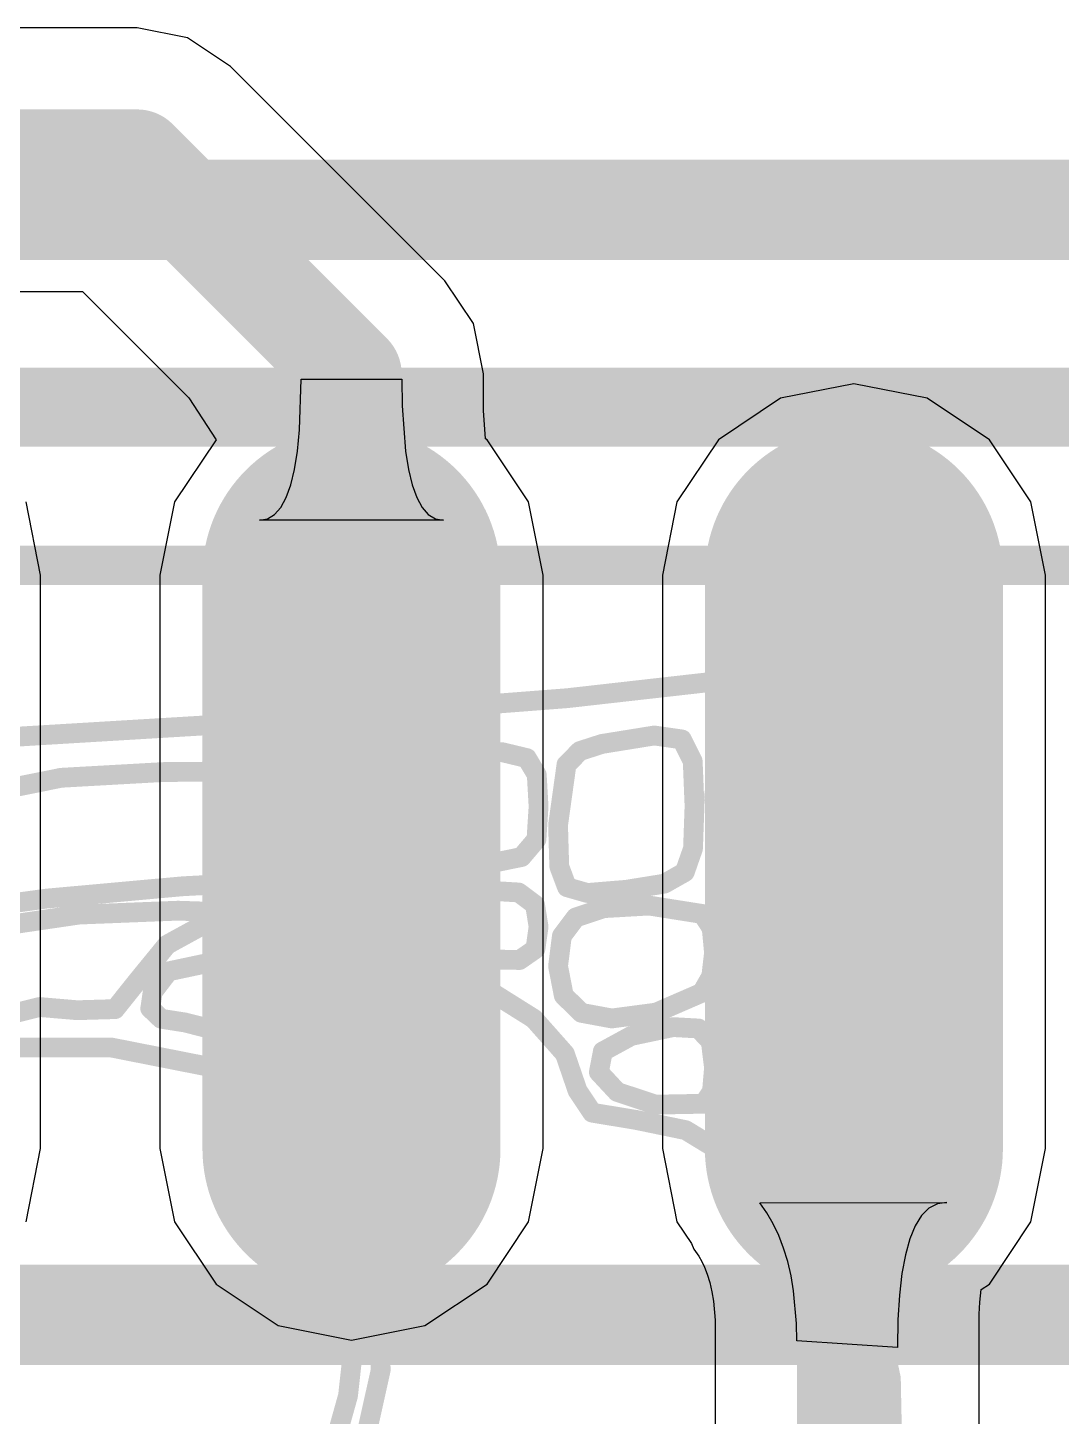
# Model space of a CAD drawing. Header units: inches. Extents: x 1.37 to 4.6, y 1.74 to 5.29.
# Drawn here: x 3.6368 to 3.7397, y 2.7701 to 2.9084 of the extents above; entities that cross this region are included whole.
import ezdxf

# ---------------------------------------------------------------- set-up
doc = ezdxf.new("R2010")
doc.units = ezdxf.units.IN
doc.header["$MEASUREMENT"] = 0
for name, color, linetype in [('BottomLayer', 5, 'Continuous'), ('BottomOverlay', 54, 'Continuous'), ('Mechanical13', 56, 'Continuous'), ('Mechanical15', 56, 'Continuous'), ('TopLayer', 1, 'Continuous'), ('TopOverlay', 2, 'Continuous'), ('TopPaste', 8, 'Continuous'), ('TopSolder', 216, 'Continuous')]:
    doc.layers.add(name, color=color, linetype=linetype)

# ---------------------------------------------------------------- blocks, each defined once
blk = doc.blocks.new('SOP_16_22')
at = {"layer": 'TopLayer'}
h = blk.add_hatch(color=1, dxfattribs=at)
edge = h.paths.add_edge_path()
edge.add_arc((0.13484, -0.075), 0.01083, 270, 450)
edge.add_line((0.13484, -0.06417), (0.07776, -0.06417))
edge.add_arc((0.07776, -0.075), 0.01083, 90, 270)
edge.add_line((0.07776, -0.08583), (0.13484, -0.08583))
h = blk.add_hatch(color=1, dxfattribs=at)
edge = h.paths.add_edge_path()
edge.add_arc((0.13484, -0.125), 0.01083, 270, 450)
edge.add_line((0.13484, -0.11417), (0.07776, -0.11417))
edge.add_arc((0.07776, -0.125), 0.01083, 90, 270)
edge.add_line((0.07776, -0.13583), (0.13484, -0.13583))
at = {"layer": 'TopPaste'}
h = blk.add_hatch(color=8, dxfattribs=at)
edge = h.paths.add_edge_path()
edge.add_arc((0.13484, -0.075), 0.01083, 270, 450)
edge.add_line((0.13484, -0.06417), (0.07776, -0.06417))
edge.add_arc((0.07776, -0.075), 0.01083, 90, 270)
edge.add_line((0.07776, -0.08583), (0.13484, -0.08583))
h = blk.add_hatch(color=8, dxfattribs=at)
edge = h.paths.add_edge_path()
edge.add_arc((0.13484, -0.125), 0.01083, 270, 450)
edge.add_line((0.13484, -0.11417), (0.07776, -0.11417))
edge.add_arc((0.07776, -0.125), 0.01083, 90, 270)
edge.add_line((0.07776, -0.13583), (0.13484, -0.13583))
at = {"layer": 'TopSolder'}
h = blk.add_hatch(color=216, dxfattribs=at)
edge = h.paths.add_edge_path()
edge.add_arc((0.13484, -0.075), 0.01483, 270, 450)
edge.add_line((0.13484, -0.06017), (0.07776, -0.06017))
edge.add_arc((0.07776, -0.075), 0.01483, 90, 270)
edge.add_line((0.07776, -0.08983), (0.13484, -0.08983))
h = blk.add_hatch(color=216, dxfattribs=at)
edge = h.paths.add_edge_path()
edge.add_arc((0.13484, -0.125), 0.01483, 270, 450)
edge.add_line((0.13484, -0.11017), (0.07776, -0.11017))
edge.add_arc((0.07776, -0.125), 0.01483, 90, 270)
edge.add_line((0.07776, -0.13983), (0.13484, -0.13983))
at = {"layer": 'Mechanical13', "const_width": 0.00394}
blk.add_lwpolyline([(0.07677, -0.19488), (0.07677, 0.19488)], dxfattribs=at)
at = {"layer": 'Mechanical15', "const_width": 0.00197}
blk.add_lwpolyline([(0.15, -0.20472), (0.15, 0.20472)], dxfattribs=at)
at = {"layer": 'TopOverlay', "const_width": 0.00787}
blk.add_lwpolyline([(0.06102, -0.19488), (0.06102, 0.19488)], dxfattribs=at)

msp = doc.modelspace()

# ---------------------------------------------------------------- linework, layer by layer
at = {"layer": 'BottomLayer', "const_width": 0.01}
for points in [[(3.25977, 2.89023), (3.86772, 2.89023)], [(3.46772, 2.78023), (4.04272, 2.78023)]]:
    msp.add_lwpolyline(points, dxfattribs=at)
at = {"layer": 'BottomOverlay', "const_width": 0.00197}
for points in [[(3.7129, 2.85319), (3.7129, 2.86171)], [(3.7129, 2.86171), (3.72163, 2.86171)], [(3.72163, 2.86171), (3.73036, 2.86171)], [(3.73003, 2.82727), (3.73036, 2.86171)], [(3.71756, 2.85657), (3.71933, 2.85766)], [(3.71933, 2.85766), (3.72271, 2.85783)], [(3.72271, 2.85783), (3.72606, 2.85767)], [(3.72606, 2.85767), (3.72776, 2.85673)], [(3.71689, 2.85373), (3.71756, 2.85657)], [(3.72776, 2.85673), (3.72827, 2.85431)], [(3.71678, 2.8483), (3.71689, 2.85373)], [(3.72804, 2.84972), (3.72827, 2.85431)], [(3.7121, 2.84603), (3.7129, 2.85319)], [(3.72755, 2.84545), (3.72804, 2.84972)], [(3.71678, 2.8483), (3.71687, 2.84285)], [(3.71078, 2.84449), (3.7121, 2.84603)], [(3.72661, 2.84278), (3.72755, 2.84545)], [(3.70853, 2.84365), (3.71078, 2.84449)], [(3.69049, 2.84161), (3.70853, 2.84365)], [(3.71687, 2.84285), (3.71746, 2.84017)], [(3.72491, 2.8412), (3.72661, 2.84278)], [(3.65887, 2.83917), (3.69049, 2.84161)], [(3.72211, 2.84018), (3.72491, 2.8412)], [(3.71746, 2.84017), (3.71905, 2.83953)], [(3.71905, 2.83953), (3.72211, 2.84018)], [(3.62825, 2.83733), (3.65887, 2.83917)], [(3.72022, 2.83759), (3.7226, 2.83844)], [(3.7226, 2.83844), (3.72524, 2.83888)], [(3.72524, 2.83888), (3.7267, 2.83834)], [(3.7267, 2.83834), (3.72745, 2.8327)], [(3.69178, 2.83635), (3.69398, 2.83706)], [(3.69398, 2.83706), (3.69918, 2.8379)], [(3.69918, 2.8379), (3.70193, 2.83751)], [(3.70193, 2.83751), (3.70301, 2.83534)], [(3.70513, 2.83178), (3.70581, 2.8372)], [(3.70581, 2.8372), (3.70685, 2.83809)], [(3.70685, 2.83809), (3.70853, 2.83807)], [(3.70853, 2.83807), (3.71011, 2.83735)], [(3.71011, 2.83735), (3.71127, 2.83581)], [(3.71863, 2.83622), (3.72022, 2.83759)], [(3.66375, 2.83454), (3.66948, 2.83564)], [(3.66948, 2.83564), (3.67943, 2.8362)], [(3.67943, 2.8362), (3.68404, 2.83624)], [(3.68404, 2.83624), (3.6865, 2.83565)], [(3.6865, 2.83565), (3.68749, 2.83399)], [(3.69045, 2.835), (3.69178, 2.83635)], [(3.71127, 2.83581), (3.71254, 2.82991)], [(3.71713, 2.83094), (3.71863, 2.83622)], [(3.64016, 2.83369), (3.65032, 2.83426)], [(3.65032, 2.83426), (3.65496, 2.8343)], [(3.65496, 2.8343), (3.65742, 2.8337)], [(3.66113, 2.8325), (3.66375, 2.83454)], [(3.68961, 2.82898), (3.69045, 2.835)], [(3.70301, 2.83534), (3.70319, 2.83088)], [(3.63446, 2.83254), (3.64016, 2.83369)], [(3.65742, 2.8337), (3.65839, 2.832)], [(3.68749, 2.83399), (3.68767, 2.83083)], [(3.72728, 2.82903), (3.72745, 2.8327)], [(3.65839, 2.832), (3.65857, 2.82873)], [(3.6605, 2.82909), (3.66113, 2.8325)], [(3.70513, 2.83178), (3.70595, 2.82485)], [(3.68746, 2.82755), (3.68767, 2.83083)], [(3.70304, 2.82665), (3.70319, 2.83088)], [(3.71692, 2.82744), (3.71713, 2.83094)], [(3.65838, 2.8256), (3.65857, 2.82873)], [(3.6605, 2.82388), (3.6605, 2.82909)], [(3.68961, 2.82898), (3.68973, 2.82486)], [(3.71246, 2.82401), (3.71254, 2.82991)], [(3.72653, 2.82687), (3.72728, 2.82903)], [(3.68597, 2.8258), (3.68746, 2.82755)], [(3.71692, 2.82744), (3.71742, 2.82561)], [(3.72957, 2.80513), (3.73003, 2.82727)], [(3.68193, 2.82498), (3.68597, 2.8258)], [(3.70222, 2.8243), (3.70304, 2.82665)], [(3.72488, 2.82574), (3.72653, 2.82687)], [(3.65756, 2.82384), (3.65838, 2.8256)], [(3.6605, 2.82388), (3.67409, 2.82452)], [(3.67409, 2.82452), (3.68193, 2.82498)], [(3.68973, 2.82486), (3.6905, 2.8228)], [(3.70595, 2.82485), (3.70996, 2.82362)], [(3.71742, 2.82561), (3.71898, 2.825)], [(3.71898, 2.825), (3.72198, 2.82519)], [(3.72198, 2.82519), (3.72488, 2.82574)], [(3.65226, 2.82289), (3.65566, 2.82307)], [(3.65566, 2.82307), (3.65756, 2.82384)], [(3.6964, 2.82254), (3.70019, 2.82315)], [(3.70019, 2.82315), (3.70222, 2.8243)], [(3.70996, 2.82362), (3.71157, 2.82328)], [(3.71157, 2.82328), (3.71246, 2.82401)], [(3.71925, 2.82271), (3.72211, 2.82327)], [(3.72211, 2.82327), (3.72499, 2.8234)], [(3.72499, 2.8234), (3.72668, 2.82271)], [(3.63455, 2.8211), (3.63868, 2.82166)], [(3.63868, 2.82166), (3.65226, 2.82289)], [(3.66288, 2.82144), (3.66788, 2.82252)], [(3.66788, 2.82252), (3.67517, 2.82291)], [(3.67517, 2.82291), (3.68569, 2.82227)], [(3.68569, 2.82227), (3.68732, 2.82105)], [(3.6905, 2.8228), (3.69252, 2.82222)], [(3.69252, 2.82222), (3.6964, 2.82254)], [(3.71764, 2.82152), (3.71925, 2.82271)], [(3.72668, 2.82271), (3.72758, 2.8208)], [(3.64193, 2.82007), (3.65178, 2.82046)], [(3.65178, 2.82046), (3.65694, 2.82029)], [(3.65469, 2.81926), (3.65694, 2.82029)], [(3.66052, 2.8198), (3.66288, 2.82144)], [(3.68732, 2.82105), (3.68767, 2.81886)], [(3.69138, 2.81979), (3.69415, 2.82071)], [(3.69415, 2.82071), (3.69867, 2.82097)], [(3.69867, 2.82097), (3.70398, 2.82013)], [(3.70785, 2.81968), (3.70999, 2.82097)], [(3.70999, 2.82097), (3.71204, 2.81989)], [(3.71693, 2.81913), (3.71764, 2.82152)], [(3.72758, 2.8208), (3.72807, 2.81729)], [(3.63567, 2.81915), (3.64193, 2.82007)], [(3.65071, 2.81708), (3.65469, 2.81926)], [(3.66052, 2.8198), (3.66116, 2.81773)], [(3.68999, 2.81794), (3.69138, 2.81979)], [(3.70398, 2.82013), (3.7049, 2.81871)], [(3.70707, 2.81618), (3.70785, 2.81968)], [(3.71204, 2.81989), (3.7129, 2.8173)], [(3.71678, 2.81502), (3.71693, 2.81913)], [(3.66116, 2.81773), (3.67494, 2.81575)], [(3.68736, 2.81665), (3.68767, 2.81886)], [(3.68961, 2.81494), (3.68999, 2.81794)], [(3.7049, 2.81871), (3.70513, 2.81627)], [(3.64795, 2.8137), (3.65071, 2.81708)], [(3.68578, 2.81555), (3.68736, 2.81665)], [(3.70486, 2.81394), (3.70513, 2.81627)], [(3.70707, 2.81618), (3.70774, 2.81274)], [(3.71204, 2.81437), (3.7129, 2.8173)], [(3.72781, 2.81206), (3.72807, 2.81729)], [(3.65085, 2.81442), (3.65519, 2.81534)], [(3.65519, 2.81534), (3.66444, 2.81402)], [(3.67494, 2.81575), (3.68578, 2.81555)], [(3.68961, 2.81494), (3.69018, 2.81201)], [(3.71678, 2.81502), (3.71737, 2.81022)], [(3.64552, 2.81066), (3.64795, 2.8137)], [(3.64926, 2.81234), (3.65085, 2.81442)], [(3.66444, 2.81402), (3.67371, 2.81262)], [(3.70392, 2.81229), (3.70486, 2.81394)], [(3.70999, 2.8125), (3.71204, 2.81437)], [(3.64903, 2.81073), (3.64926, 2.81234)], [(3.67371, 2.81262), (3.67973, 2.8126)], [(3.67973, 2.8126), (3.68333, 2.81213)], [(3.68333, 2.81213), (3.6872, 2.8097)], [(3.69018, 2.81201), (3.69193, 2.81029)], [(3.69936, 2.81031), (3.70392, 2.81229)], [(3.70774, 2.81274), (3.70999, 2.8125)], [(3.72613, 2.80907), (3.72781, 2.81206)], [(3.635, 2.81012), (3.63799, 2.81087)], [(3.63799, 2.81087), (3.64176, 2.81055)], [(3.64176, 2.81055), (3.64552, 2.81066)], [(3.64903, 2.81073), (3.65011, 2.8097)], [(3.65011, 2.8097), (3.65248, 2.80933)], [(3.65248, 2.80933), (3.65755, 2.80805)], [(3.6872, 2.8097), (3.69029, 2.80621)], [(3.69193, 2.81029), (3.69496, 2.80973)], [(3.69496, 2.80973), (3.69936, 2.81031)], [(3.71737, 2.81022), (3.71913, 2.80763)], [(3.65755, 2.80805), (3.66199, 2.80468)], [(3.69407, 2.80645), (3.69689, 2.80799)], [(3.69689, 2.80799), (3.70106, 2.80887)], [(3.70106, 2.80887), (3.70358, 2.80873)], [(3.70358, 2.80873), (3.70481, 2.80743)], [(3.72206, 2.80724), (3.72613, 2.80907)], [(3.63537, 2.80683), (3.64514, 2.80684)], [(3.64514, 2.80684), (3.65583, 2.80473)], [(3.69367, 2.80438), (3.69407, 2.80645)], [(3.70481, 2.80743), (3.70513, 2.80481)], [(3.71913, 2.80763), (3.72206, 2.80724)], [(3.71953, 2.80545), (3.72522, 2.80658)], [(3.72522, 2.80658), (3.72667, 2.80675)], [(3.72667, 2.80675), (3.7277, 2.80587)], [(3.69029, 2.80621), (3.69155, 2.80254)], [(3.7183, 2.80474), (3.71953, 2.80545)], [(3.7277, 2.80587), (3.72894, 2.80027)], [(3.72926, 2.8001), (3.72957, 2.80513)], [(3.65583, 2.80473), (3.65965, 2.80278)], [(3.66199, 2.80468), (3.66513, 2.79992)], [(3.69367, 2.80438), (3.6955, 2.80241)], [(3.70493, 2.80249), (3.70513, 2.80481)], [(3.71742, 2.80283), (3.7183, 2.80474)], [(3.65965, 2.80278), (3.66241, 2.8003)], [(3.69155, 2.80254), (3.69301, 2.80035)], [(3.6955, 2.80241), (3.69931, 2.80115)], [(3.70412, 2.80124), (3.70493, 2.80249)], [(3.70707, 2.8018), (3.70793, 2.80301)], [(3.70793, 2.80301), (3.70999, 2.80351)], [(3.70999, 2.80351), (3.71207, 2.80233)], [(3.71207, 2.80233), (3.7129, 2.79939)], [(3.71674, 2.79664), (3.71742, 2.80283)], [(3.69931, 2.80115), (3.70412, 2.80124)], [(3.70707, 2.8018), (3.70999, 2.79768)], [(3.66241, 2.8003), (3.66409, 2.79731)], [(3.66513, 2.79992), (3.66633, 2.7945)], [(3.69301, 2.80035), (3.69737, 2.79963)], [(3.69737, 2.79963), (3.70231, 2.79861)], [(3.72894, 2.80027), (3.7291, 2.79948)], [(3.7291, 2.79948), (3.72926, 2.8001)], [(3.70231, 2.79861), (3.70667, 2.79595)], [(3.71235, 2.79649), (3.7129, 2.79939)], [(3.66409, 2.79731), (3.66465, 2.79386)], [(3.70999, 2.79768), (3.71235, 2.79649)], [(3.70667, 2.79595), (3.70977, 2.79222)], [(3.71674, 2.79664), (3.71748, 2.78937)], [(3.66633, 2.7945), (3.66718, 2.78885)], [(3.66405, 2.78999), (3.66465, 2.79386)], [(3.70977, 2.79222), (3.71096, 2.78798)], [(3.66228, 2.78573), (3.66405, 2.78999)], [(3.66718, 2.78885), (3.66924, 2.7848)], [(3.71748, 2.78937), (3.71962, 2.7835)], [(3.71096, 2.78798), (3.71179, 2.78524)], [(3.66121, 2.78268), (3.66228, 2.78573)], [(3.66924, 2.7848), (3.67156, 2.78051)], [(3.71179, 2.78524), (3.7138, 2.7841)], [(3.66121, 2.78268), (3.66416, 2.78306)], [(3.66416, 2.78306), (3.66707, 2.78294)], [(3.66707, 2.78294), (3.66872, 2.78071)], [(3.7138, 2.7841), (3.71667, 2.78289)], [(3.71962, 2.7835), (3.72163, 2.77913)], [(3.71667, 2.78289), (3.71886, 2.77963)], [(3.66872, 2.78071), (3.66923, 2.77693)], [(3.67156, 2.78051), (3.67197, 2.77477)], [(3.71886, 2.77963), (3.72015, 2.77484)], [(3.72163, 2.77913), (3.72273, 2.7739)], [(3.66871, 2.77218), (3.66923, 2.77693)], [(3.67054, 2.76834), (3.67197, 2.77477)], [(3.72015, 2.77484), (3.72028, 2.76906)], [(3.72273, 2.7739), (3.72284, 2.76846)], [(3.66727, 2.76704), (3.66871, 2.77218)]]:
    msp.add_lwpolyline(points, dxfattribs=at)
at = {"layer": 'BottomOverlay', "const_width": 0.000984}
for points in [[(3.7124, 2.86171, 1), (3.71339, 2.86171, 1)], [(3.7124, 2.86171, 1), (3.71339, 2.86171, 1)], [(3.72113, 2.86171, 1), (3.72212, 2.86171, 1)], [(3.72113, 2.86171, 1), (3.72212, 2.86171, 1)], [(3.72987, 2.86171, 1), (3.73085, 2.86171, 1)], [(3.72987, 2.86171, 1), (3.73085, 2.86171, 1)], [(3.71884, 2.85766, 1), (3.71982, 2.85766, 1)], [(3.71884, 2.85766, 1), (3.71982, 2.85766, 1)], [(3.72222, 2.85783, 1), (3.7232, 2.85783, 1)], [(3.72222, 2.85783, 1), (3.7232, 2.85783, 1)], [(3.72556, 2.85767, 1), (3.72655, 2.85767, 1)], [(3.72556, 2.85767, 1), (3.72655, 2.85767, 1)], [(3.71707, 2.85657, 1), (3.71805, 2.85657, 1)], [(3.71707, 2.85657, 1), (3.71805, 2.85657, 1)], [(3.72726, 2.85673, 1), (3.72825, 2.85673, 1)], [(3.72726, 2.85673, 1), (3.72825, 2.85673, 1)], [(3.71639, 2.85373, 1), (3.71738, 2.85373, 1)], [(3.71639, 2.85373, 1), (3.71738, 2.85373, 1)], [(3.72777, 2.85431, 1), (3.72876, 2.85431, 1)], [(3.72777, 2.85431, 1), (3.72876, 2.85431, 1)], [(3.7124, 2.85319, 1), (3.71339, 2.85319, 1)], [(3.7124, 2.85319, 1), (3.71339, 2.85319, 1)], [(3.72755, 2.84972, 1), (3.72854, 2.84972, 1)], [(3.72755, 2.84972, 1), (3.72854, 2.84972, 1)], [(3.71628, 2.8483, 1), (3.71727, 2.8483, 1)], [(3.71628, 2.8483, 1), (3.71727, 2.8483, 1)], [(3.71161, 2.84603, 1), (3.7126, 2.84603, 1)], [(3.71161, 2.84603, 1), (3.7126, 2.84603, 1)], [(3.72705, 2.84545, 1), (3.72804, 2.84545, 1)], [(3.72705, 2.84545, 1), (3.72804, 2.84545, 1)], [(3.71028, 2.84449, 1), (3.71127, 2.84449, 1)], [(3.71028, 2.84449, 1), (3.71127, 2.84449, 1)], [(3.70804, 2.84365, 1), (3.70902, 2.84365, 1)], [(3.70804, 2.84365, 1), (3.70902, 2.84365, 1)], [(3.71637, 2.84285, 1), (3.71736, 2.84285, 1)], [(3.71637, 2.84285, 1), (3.71736, 2.84285, 1)], [(3.72612, 2.84278, 1), (3.7271, 2.84278, 1)], [(3.72612, 2.84278, 1), (3.7271, 2.84278, 1)], [(3.69, 2.84161, 1), (3.69098, 2.84161, 1)], [(3.69, 2.84161, 1), (3.69098, 2.84161, 1)], [(3.72441, 2.8412, 1), (3.7254, 2.8412, 1)], [(3.72441, 2.8412, 1), (3.7254, 2.8412, 1)], [(3.71697, 2.84017, 1), (3.71795, 2.84017, 1)], [(3.71697, 2.84017, 1), (3.71795, 2.84017, 1)], [(3.72162, 2.84018, 1), (3.7226, 2.84018, 1)], [(3.72162, 2.84018, 1), (3.7226, 2.84018, 1)], [(3.65837, 2.83917, 1), (3.65936, 2.83917, 1)], [(3.65837, 2.83917, 1), (3.65936, 2.83917, 1)], [(3.71855, 2.83953, 1), (3.71954, 2.83953, 1)], [(3.71855, 2.83953, 1), (3.71954, 2.83953, 1)], [(3.7221, 2.83844, 1), (3.72309, 2.83844, 1)], [(3.7221, 2.83844, 1), (3.72309, 2.83844, 1)], [(3.72475, 2.83888, 1), (3.72573, 2.83888, 1)], [(3.72475, 2.83888, 1), (3.72573, 2.83888, 1)], [(3.72621, 2.83834, 1), (3.72719, 2.83834, 1)], [(3.72621, 2.83834, 1), (3.72719, 2.83834, 1)], [(3.69349, 2.83706, 1), (3.69447, 2.83706, 1)], [(3.69349, 2.83706, 1), (3.69447, 2.83706, 1)], [(3.69869, 2.8379, 1), (3.69968, 2.8379, 1)], [(3.69869, 2.8379, 1), (3.69968, 2.8379, 1)], [(3.70144, 2.83751, 1), (3.70242, 2.83751, 1)], [(3.70144, 2.83751, 1), (3.70242, 2.83751, 1)], [(3.70532, 2.8372, 1), (3.7063, 2.8372, 1)], [(3.70532, 2.8372, 1), (3.7063, 2.8372, 1)], [(3.70636, 2.83809, 1), (3.70734, 2.83809, 1)], [(3.70636, 2.83809, 1), (3.70734, 2.83809, 1)], [(3.70804, 2.83807, 1), (3.70902, 2.83807, 1)], [(3.70804, 2.83807, 1), (3.70902, 2.83807, 1)], [(3.70962, 2.83735, 1), (3.7106, 2.83735, 1)], [(3.70962, 2.83735, 1), (3.7106, 2.83735, 1)], [(3.71973, 2.83759, 1), (3.72071, 2.83759, 1)], [(3.71973, 2.83759, 1), (3.72071, 2.83759, 1)], [(3.66898, 2.83564, 1), (3.66997, 2.83564, 1)], [(3.66898, 2.83564, 1), (3.66997, 2.83564, 1)], [(3.67893, 2.8362, 1), (3.67992, 2.8362, 1)], [(3.67893, 2.8362, 1), (3.67992, 2.8362, 1)], [(3.68355, 2.83624, 1), (3.68453, 2.83624, 1)], [(3.68355, 2.83624, 1), (3.68453, 2.83624, 1)], [(3.68601, 2.83565, 1), (3.687, 2.83565, 1)], [(3.68601, 2.83565, 1), (3.687, 2.83565, 1)], [(3.69129, 2.83635, 1), (3.69227, 2.83635, 1)], [(3.69129, 2.83635, 1), (3.69227, 2.83635, 1)], [(3.71078, 2.83581, 1), (3.71176, 2.83581, 1)], [(3.71078, 2.83581, 1), (3.71176, 2.83581, 1)], [(3.71814, 2.83622, 1), (3.71912, 2.83622, 1)], [(3.71814, 2.83622, 1), (3.71912, 2.83622, 1)], [(3.64983, 2.83426, 1), (3.65081, 2.83426, 1)], [(3.64983, 2.83426, 1), (3.65081, 2.83426, 1)], [(3.65446, 2.8343, 1), (3.65545, 2.8343, 1)], [(3.65446, 2.8343, 1), (3.65545, 2.8343, 1)], [(3.66326, 2.83454, 1), (3.66424, 2.83454, 1)], [(3.66326, 2.83454, 1), (3.66424, 2.83454, 1)], [(3.68995, 2.835, 1), (3.69094, 2.835, 1)], [(3.68995, 2.835, 1), (3.69094, 2.835, 1)], [(3.70252, 2.83534, 1), (3.7035, 2.83534, 1)], [(3.70252, 2.83534, 1), (3.7035, 2.83534, 1)], [(3.63967, 2.83369, 1), (3.64065, 2.83369, 1)], [(3.63967, 2.83369, 1), (3.64065, 2.83369, 1)], [(3.65693, 2.8337, 1), (3.65791, 2.8337, 1)], [(3.65693, 2.8337, 1), (3.65791, 2.8337, 1)], [(3.687, 2.83399, 1), (3.68798, 2.83399, 1)], [(3.687, 2.83399, 1), (3.68798, 2.83399, 1)], [(3.72696, 2.8327, 1), (3.72794, 2.8327, 1)], [(3.72696, 2.8327, 1), (3.72794, 2.8327, 1)], [(3.6579, 2.832, 1), (3.65889, 2.832, 1)], [(3.6579, 2.832, 1), (3.65889, 2.832, 1)], [(3.66064, 2.8325, 1), (3.66162, 2.8325, 1)], [(3.66064, 2.8325, 1), (3.66162, 2.8325, 1)], [(3.70464, 2.83178, 1), (3.70563, 2.83178, 1)], [(3.70464, 2.83178, 1), (3.70563, 2.83178, 1)], [(3.68718, 2.83083, 1), (3.68816, 2.83083, 1)], [(3.68718, 2.83083, 1), (3.68816, 2.83083, 1)], [(3.7027, 2.83088, 1), (3.70369, 2.83088, 1)], [(3.7027, 2.83088, 1), (3.70369, 2.83088, 1)], [(3.71664, 2.83094, 1), (3.71762, 2.83094, 1)], [(3.71664, 2.83094, 1), (3.71762, 2.83094, 1)], [(3.65808, 2.82873, 1), (3.65906, 2.82873, 1)], [(3.65808, 2.82873, 1), (3.65906, 2.82873, 1)], [(3.66001, 2.82909, 1), (3.661, 2.82909, 1)], [(3.66001, 2.82909, 1), (3.661, 2.82909, 1)], [(3.68912, 2.82898, 1), (3.6901, 2.82898, 1)], [(3.68912, 2.82898, 1), (3.6901, 2.82898, 1)], [(3.71205, 2.82991, 1), (3.71303, 2.82991, 1)], [(3.71205, 2.82991, 1), (3.71303, 2.82991, 1)], [(3.72678, 2.82903, 1), (3.72777, 2.82903, 1)], [(3.72678, 2.82903, 1), (3.72777, 2.82903, 1)], [(3.68697, 2.82755, 1), (3.68795, 2.82755, 1)], [(3.68697, 2.82755, 1), (3.68795, 2.82755, 1)], [(3.71643, 2.82744, 1), (3.71741, 2.82744, 1)], [(3.71643, 2.82744, 1), (3.71741, 2.82744, 1)], [(3.72954, 2.82727, 1), (3.73052, 2.82727, 1)], [(3.72954, 2.82727, 1), (3.73052, 2.82727, 1)], [(3.68548, 2.8258, 1), (3.68646, 2.8258, 1)], [(3.68548, 2.8258, 1), (3.68646, 2.8258, 1)], [(3.70255, 2.82665, 1), (3.70353, 2.82665, 1)], [(3.70255, 2.82665, 1), (3.70353, 2.82665, 1)], [(3.72604, 2.82687, 1), (3.72702, 2.82687, 1)], [(3.72604, 2.82687, 1), (3.72702, 2.82687, 1)], [(3.65789, 2.8256, 1), (3.65888, 2.8256, 1)], [(3.65789, 2.8256, 1), (3.65888, 2.8256, 1)], [(3.67359, 2.82452, 1), (3.67458, 2.82452, 1)], [(3.67359, 2.82452, 1), (3.67458, 2.82452, 1)], [(3.68144, 2.82498, 1), (3.68243, 2.82498, 1)], [(3.68144, 2.82498, 1), (3.68243, 2.82498, 1)], [(3.68924, 2.82486, 1), (3.69022, 2.82486, 1)], [(3.68924, 2.82486, 1), (3.69022, 2.82486, 1)], [(3.70545, 2.82485, 1), (3.70644, 2.82485, 1)], [(3.70545, 2.82485, 1), (3.70644, 2.82485, 1)], [(3.71692, 2.82561, 1), (3.71791, 2.82561, 1)], [(3.71692, 2.82561, 1), (3.71791, 2.82561, 1)], [(3.71849, 2.825, 1), (3.71947, 2.825, 1)], [(3.71849, 2.825, 1), (3.71947, 2.825, 1)], [(3.72149, 2.82519, 1), (3.72247, 2.82519, 1)], [(3.72149, 2.82519, 1), (3.72247, 2.82519, 1)], [(3.72439, 2.82574, 1), (3.72537, 2.82574, 1)], [(3.72439, 2.82574, 1), (3.72537, 2.82574, 1)], [(3.65516, 2.82307, 1), (3.65615, 2.82307, 1)], [(3.65516, 2.82307, 1), (3.65615, 2.82307, 1)], [(3.65706, 2.82384, 1), (3.65805, 2.82384, 1)], [(3.65706, 2.82384, 1), (3.65805, 2.82384, 1)], [(3.66001, 2.82388, 1), (3.66099, 2.82388, 1)], [(3.66001, 2.82388, 1), (3.66099, 2.82388, 1)], [(3.6997, 2.82315, 1), (3.70068, 2.82315, 1)], [(3.6997, 2.82315, 1), (3.70068, 2.82315, 1)], [(3.70173, 2.8243, 1), (3.70271, 2.8243, 1)], [(3.70173, 2.8243, 1), (3.70271, 2.8243, 1)], [(3.70947, 2.82362, 1), (3.71045, 2.82362, 1)], [(3.70947, 2.82362, 1), (3.71045, 2.82362, 1)], [(3.71108, 2.82328, 1), (3.71206, 2.82328, 1)], [(3.71108, 2.82328, 1), (3.71206, 2.82328, 1)], [(3.71196, 2.82401, 1), (3.71295, 2.82401, 1)], [(3.71196, 2.82401, 1), (3.71295, 2.82401, 1)], [(3.72162, 2.82327, 1), (3.7226, 2.82327, 1)], [(3.72162, 2.82327, 1), (3.7226, 2.82327, 1)], [(3.7245, 2.8234, 1), (3.72548, 2.8234, 1)], [(3.7245, 2.8234, 1), (3.72548, 2.8234, 1)], [(3.63819, 2.82166, 1), (3.63917, 2.82166, 1)], [(3.63819, 2.82166, 1), (3.63917, 2.82166, 1)], [(3.65177, 2.82289, 1), (3.65275, 2.82289, 1)], [(3.65177, 2.82289, 1), (3.65275, 2.82289, 1)], [(3.66738, 2.82252, 1), (3.66837, 2.82252, 1)], [(3.66738, 2.82252, 1), (3.66837, 2.82252, 1)], [(3.67468, 2.82291, 1), (3.67567, 2.82291, 1)], [(3.67468, 2.82291, 1), (3.67567, 2.82291, 1)], [(3.6852, 2.82227, 1), (3.68618, 2.82227, 1)], [(3.6852, 2.82227, 1), (3.68618, 2.82227, 1)], [(3.69001, 2.8228, 1), (3.69099, 2.8228, 1)], [(3.69001, 2.8228, 1), (3.69099, 2.8228, 1)], [(3.69203, 2.82222, 1), (3.69301, 2.82222, 1)], [(3.69203, 2.82222, 1), (3.69301, 2.82222, 1)], [(3.69591, 2.82254, 1), (3.6969, 2.82254, 1)], [(3.69591, 2.82254, 1), (3.6969, 2.82254, 1)], [(3.71876, 2.82271, 1), (3.71974, 2.82271, 1)], [(3.71876, 2.82271, 1), (3.71974, 2.82271, 1)], [(3.72619, 2.82271, 1), (3.72717, 2.82271, 1)], [(3.72619, 2.82271, 1), (3.72717, 2.82271, 1)], [(3.65128, 2.82046, 1), (3.65227, 2.82046, 1)], [(3.65128, 2.82046, 1), (3.65227, 2.82046, 1)], [(3.65645, 2.82029, 1), (3.65744, 2.82029, 1)], [(3.65645, 2.82029, 1), (3.65744, 2.82029, 1)], [(3.66238, 2.82144, 1), (3.66337, 2.82144, 1)], [(3.66238, 2.82144, 1), (3.66337, 2.82144, 1)], [(3.68683, 2.82105, 1), (3.68781, 2.82105, 1)], [(3.68683, 2.82105, 1), (3.68781, 2.82105, 1)], [(3.69366, 2.82071, 1), (3.69464, 2.82071, 1)], [(3.69366, 2.82071, 1), (3.69464, 2.82071, 1)], [(3.69818, 2.82097, 1), (3.69916, 2.82097, 1)], [(3.69818, 2.82097, 1), (3.69916, 2.82097, 1)], [(3.70949, 2.82097, 1), (3.71048, 2.82097, 1)], [(3.70949, 2.82097, 1), (3.71048, 2.82097, 1)], [(3.71715, 2.82152, 1), (3.71813, 2.82152, 1)], [(3.71715, 2.82152, 1), (3.71813, 2.82152, 1)], [(3.72708, 2.8208, 1), (3.72807, 2.8208, 1)], [(3.72708, 2.8208, 1), (3.72807, 2.8208, 1)], [(3.64144, 2.82007, 1), (3.64242, 2.82007, 1)], [(3.64144, 2.82007, 1), (3.64242, 2.82007, 1)], [(3.65419, 2.81926, 1), (3.65518, 2.81926, 1)], [(3.65419, 2.81926, 1), (3.65518, 2.81926, 1)], [(3.66003, 2.8198, 1), (3.66102, 2.8198, 1)], [(3.66003, 2.8198, 1), (3.66102, 2.8198, 1)], [(3.69089, 2.81979, 1), (3.69188, 2.81979, 1)], [(3.69089, 2.81979, 1), (3.69188, 2.81979, 1)], [(3.70349, 2.82013, 1), (3.70447, 2.82013, 1)], [(3.70349, 2.82013, 1), (3.70447, 2.82013, 1)], [(3.70736, 2.81968, 1), (3.70835, 2.81968, 1)], [(3.70736, 2.81968, 1), (3.70835, 2.81968, 1)], [(3.71155, 2.81989, 1), (3.71253, 2.81989, 1)], [(3.71155, 2.81989, 1), (3.71253, 2.81989, 1)], [(3.71644, 2.81913, 1), (3.71743, 2.81913, 1)], [(3.71644, 2.81913, 1), (3.71743, 2.81913, 1)], [(3.66067, 2.81773, 1), (3.66165, 2.81773, 1)], [(3.66067, 2.81773, 1), (3.66165, 2.81773, 1)], [(3.68718, 2.81886, 1), (3.68816, 2.81886, 1)], [(3.68718, 2.81886, 1), (3.68816, 2.81886, 1)], [(3.6895, 2.81794, 1), (3.69049, 2.81794, 1)], [(3.6895, 2.81794, 1), (3.69049, 2.81794, 1)], [(3.70441, 2.81871, 1), (3.7054, 2.81871, 1)], [(3.70441, 2.81871, 1), (3.7054, 2.81871, 1)], [(3.65022, 2.81708, 1), (3.6512, 2.81708, 1)], [(3.65022, 2.81708, 1), (3.6512, 2.81708, 1)], [(3.68687, 2.81665, 1), (3.68785, 2.81665, 1)], [(3.68687, 2.81665, 1), (3.68785, 2.81665, 1)], [(3.70464, 2.81627, 1), (3.70563, 2.81627, 1)], [(3.70464, 2.81627, 1), (3.70563, 2.81627, 1)], [(3.70658, 2.81618, 1), (3.70757, 2.81618, 1)], [(3.70658, 2.81618, 1), (3.70757, 2.81618, 1)], [(3.7124, 2.8173, 1), (3.71339, 2.8173, 1)], [(3.7124, 2.8173, 1), (3.71339, 2.8173, 1)], [(3.72757, 2.81729, 1), (3.72856, 2.81729, 1)], [(3.72757, 2.81729, 1), (3.72856, 2.81729, 1)], [(3.65469, 2.81534, 1), (3.65568, 2.81534, 1)], [(3.65469, 2.81534, 1), (3.65568, 2.81534, 1)], [(3.67445, 2.81575, 1), (3.67543, 2.81575, 1)], [(3.67445, 2.81575, 1), (3.67543, 2.81575, 1)], [(3.68528, 2.81555, 1), (3.68627, 2.81555, 1)], [(3.68528, 2.81555, 1), (3.68627, 2.81555, 1)], [(3.68912, 2.81494, 1), (3.6901, 2.81494, 1)], [(3.68912, 2.81494, 1), (3.6901, 2.81494, 1)], [(3.71628, 2.81502, 1), (3.71727, 2.81502, 1)], [(3.71628, 2.81502, 1), (3.71727, 2.81502, 1)], [(3.64746, 2.8137, 1), (3.64844, 2.8137, 1)], [(3.64746, 2.8137, 1), (3.64844, 2.8137, 1)], [(3.65036, 2.81442, 1), (3.65135, 2.81442, 1)], [(3.65036, 2.81442, 1), (3.65135, 2.81442, 1)], [(3.66395, 2.81402, 1), (3.66493, 2.81402, 1)], [(3.66395, 2.81402, 1), (3.66493, 2.81402, 1)], [(3.70437, 2.81394, 1), (3.70535, 2.81394, 1)], [(3.70437, 2.81394, 1), (3.70535, 2.81394, 1)], [(3.71155, 2.81437, 1), (3.71253, 2.81437, 1)], [(3.71155, 2.81437, 1), (3.71253, 2.81437, 1)], [(3.64877, 2.81234, 1), (3.64976, 2.81234, 1)], [(3.64877, 2.81234, 1), (3.64976, 2.81234, 1)], [(3.67322, 2.81262, 1), (3.67421, 2.81262, 1)], [(3.67322, 2.81262, 1), (3.67421, 2.81262, 1)], [(3.67924, 2.8126, 1), (3.68023, 2.8126, 1)], [(3.67924, 2.8126, 1), (3.68023, 2.8126, 1)], [(3.68284, 2.81213, 1), (3.68382, 2.81213, 1)], [(3.68284, 2.81213, 1), (3.68382, 2.81213, 1)], [(3.68969, 2.81201, 1), (3.69067, 2.81201, 1)], [(3.68969, 2.81201, 1), (3.69067, 2.81201, 1)], [(3.70343, 2.81229, 1), (3.70441, 2.81229, 1)], [(3.70343, 2.81229, 1), (3.70441, 2.81229, 1)], [(3.70725, 2.81274, 1), (3.70823, 2.81274, 1)], [(3.70725, 2.81274, 1), (3.70823, 2.81274, 1)], [(3.70949, 2.8125, 1), (3.71048, 2.8125, 1)], [(3.70949, 2.8125, 1), (3.71048, 2.8125, 1)], [(3.72732, 2.81206, 1), (3.7283, 2.81206, 1)], [(3.72732, 2.81206, 1), (3.7283, 2.81206, 1)], [(3.6375, 2.81087, 1), (3.63848, 2.81087, 1)], [(3.6375, 2.81087, 1), (3.63848, 2.81087, 1)], [(3.64503, 2.81066, 1), (3.64602, 2.81066, 1)], [(3.64503, 2.81066, 1), (3.64602, 2.81066, 1)], [(3.64853, 2.81073, 1), (3.64952, 2.81073, 1)], [(3.64853, 2.81073, 1), (3.64952, 2.81073, 1)], [(3.64126, 2.81055, 1), (3.64225, 2.81055, 1)], [(3.64126, 2.81055, 1), (3.64225, 2.81055, 1)], [(3.64962, 2.8097, 1), (3.6506, 2.8097, 1)], [(3.64962, 2.8097, 1), (3.6506, 2.8097, 1)], [(3.65199, 2.80933, 1), (3.65298, 2.80933, 1)], [(3.65199, 2.80933, 1), (3.65298, 2.80933, 1)], [(3.68671, 2.8097, 1), (3.68769, 2.8097, 1)], [(3.68671, 2.8097, 1), (3.68769, 2.8097, 1)], [(3.69144, 2.81029, 1), (3.69242, 2.81029, 1)], [(3.69144, 2.81029, 1), (3.69242, 2.81029, 1)], [(3.69447, 2.80973, 1), (3.69545, 2.80973, 1)], [(3.69447, 2.80973, 1), (3.69545, 2.80973, 1)], [(3.69887, 2.81031, 1), (3.69985, 2.81031, 1)], [(3.69887, 2.81031, 1), (3.69985, 2.81031, 1)], [(3.71687, 2.81022, 1), (3.71786, 2.81022, 1)], [(3.71687, 2.81022, 1), (3.71786, 2.81022, 1)], [(3.65706, 2.80805, 1), (3.65804, 2.80805, 1)], [(3.65706, 2.80805, 1), (3.65804, 2.80805, 1)], [(3.6964, 2.80799, 1), (3.69738, 2.80799, 1)], [(3.6964, 2.80799, 1), (3.69738, 2.80799, 1)], [(3.70057, 2.80887, 1), (3.70155, 2.80887, 1)], [(3.70057, 2.80887, 1), (3.70155, 2.80887, 1)], [(3.70308, 2.80873, 1), (3.70407, 2.80873, 1)], [(3.70308, 2.80873, 1), (3.70407, 2.80873, 1)], [(3.72563, 2.80907, 1), (3.72662, 2.80907, 1)], [(3.72563, 2.80907, 1), (3.72662, 2.80907, 1)], [(3.64465, 2.80684, 1), (3.64563, 2.80684, 1)], [(3.64465, 2.80684, 1), (3.64563, 2.80684, 1)], [(3.69357, 2.80645, 1), (3.69456, 2.80645, 1)], [(3.69357, 2.80645, 1), (3.69456, 2.80645, 1)], [(3.70432, 2.80743, 1), (3.7053, 2.80743, 1)], [(3.70432, 2.80743, 1), (3.7053, 2.80743, 1)], [(3.71864, 2.80763, 1), (3.71962, 2.80763, 1)], [(3.71864, 2.80763, 1), (3.71962, 2.80763, 1)], [(3.72156, 2.80724, 1), (3.72255, 2.80724, 1)], [(3.72156, 2.80724, 1), (3.72255, 2.80724, 1)], [(3.72473, 2.80658, 1), (3.72571, 2.80658, 1)], [(3.72473, 2.80658, 1), (3.72571, 2.80658, 1)], [(3.72618, 2.80675, 1), (3.72716, 2.80675, 1)], [(3.72618, 2.80675, 1), (3.72716, 2.80675, 1)], [(3.6898, 2.80621, 1), (3.69078, 2.80621, 1)], [(3.6898, 2.80621, 1), (3.69078, 2.80621, 1)], [(3.71904, 2.80545, 1), (3.72002, 2.80545, 1)], [(3.71904, 2.80545, 1), (3.72002, 2.80545, 1)], [(3.72721, 2.80587, 1), (3.72819, 2.80587, 1)], [(3.72721, 2.80587, 1), (3.72819, 2.80587, 1)], [(3.72908, 2.80513, 1), (3.73007, 2.80513, 1)], [(3.72908, 2.80513, 1), (3.73007, 2.80513, 1)], [(3.65533, 2.80473, 1), (3.65632, 2.80473, 1)], [(3.65533, 2.80473, 1), (3.65632, 2.80473, 1)], [(3.66149, 2.80468, 1), (3.66248, 2.80468, 1)], [(3.66149, 2.80468, 1), (3.66248, 2.80468, 1)], [(3.69318, 2.80438, 1), (3.69417, 2.80438, 1)], [(3.69318, 2.80438, 1), (3.69417, 2.80438, 1)], [(3.70464, 2.80481, 1), (3.70563, 2.80481, 1)], [(3.70464, 2.80481, 1), (3.70563, 2.80481, 1)], [(3.7178, 2.80474, 1), (3.71879, 2.80474, 1)], [(3.7178, 2.80474, 1), (3.71879, 2.80474, 1)], [(3.65915, 2.80278, 1), (3.66014, 2.80278, 1)], [(3.65915, 2.80278, 1), (3.66014, 2.80278, 1)], [(3.69106, 2.80254, 1), (3.69204, 2.80254, 1)], [(3.69106, 2.80254, 1), (3.69204, 2.80254, 1)], [(3.69501, 2.80241, 1), (3.69599, 2.80241, 1)], [(3.69501, 2.80241, 1), (3.69599, 2.80241, 1)], [(3.70444, 2.80249, 1), (3.70543, 2.80249, 1)], [(3.70444, 2.80249, 1), (3.70543, 2.80249, 1)], [(3.70744, 2.80301, 1), (3.70842, 2.80301, 1)], [(3.70744, 2.80301, 1), (3.70842, 2.80301, 1)], [(3.70949, 2.80351, 1), (3.71048, 2.80351, 1)], [(3.70949, 2.80351, 1), (3.71048, 2.80351, 1)], [(3.71158, 2.80233, 1), (3.71256, 2.80233, 1)], [(3.71158, 2.80233, 1), (3.71256, 2.80233, 1)], [(3.71693, 2.80283, 1), (3.71791, 2.80283, 1)], [(3.71693, 2.80283, 1), (3.71791, 2.80283, 1)], [(3.69882, 2.80115, 1), (3.69981, 2.80115, 1)], [(3.69882, 2.80115, 1), (3.69981, 2.80115, 1)], [(3.70362, 2.80124, 1), (3.70461, 2.80124, 1)], [(3.70362, 2.80124, 1), (3.70461, 2.80124, 1)], [(3.70658, 2.8018, 1), (3.70757, 2.8018, 1)], [(3.70658, 2.8018, 1), (3.70757, 2.8018, 1)], [(3.66192, 2.8003, 1), (3.6629, 2.8003, 1)], [(3.66192, 2.8003, 1), (3.6629, 2.8003, 1)], [(3.66464, 2.79992, 1), (3.66563, 2.79992, 1)], [(3.66464, 2.79992, 1), (3.66563, 2.79992, 1)], [(3.69252, 2.80035, 1), (3.6935, 2.80035, 1)], [(3.69252, 2.80035, 1), (3.6935, 2.80035, 1)], [(3.69688, 2.79963, 1), (3.69787, 2.79963, 1)], [(3.69688, 2.79963, 1), (3.69787, 2.79963, 1)], [(3.72844, 2.80027, 1), (3.72943, 2.80027, 1)], [(3.72844, 2.80027, 1), (3.72943, 2.80027, 1)], [(3.72877, 2.8001, 1), (3.72975, 2.8001, 1)], [(3.72877, 2.8001, 1), (3.72975, 2.8001, 1)], [(3.70182, 2.79861, 1), (3.7028, 2.79861, 1)], [(3.70182, 2.79861, 1), (3.7028, 2.79861, 1)], [(3.7124, 2.79939, 1), (3.71339, 2.79939, 1)], [(3.7124, 2.79939, 1), (3.71339, 2.79939, 1)], [(3.7286, 2.79948, 1), (3.72959, 2.79948, 1)], [(3.7286, 2.79948, 1), (3.72959, 2.79948, 1)], [(3.6636, 2.79731, 1), (3.66458, 2.79731, 1)], [(3.6636, 2.79731, 1), (3.66458, 2.79731, 1)], [(3.70949, 2.79768, 1), (3.71048, 2.79768, 1)], [(3.70949, 2.79768, 1), (3.71048, 2.79768, 1)], [(3.70617, 2.79595, 1), (3.70716, 2.79595, 1)], [(3.70617, 2.79595, 1), (3.70716, 2.79595, 1)], [(3.71186, 2.79649, 1), (3.71284, 2.79649, 1)], [(3.71186, 2.79649, 1), (3.71284, 2.79649, 1)], [(3.71625, 2.79664, 1), (3.71724, 2.79664, 1)], [(3.71625, 2.79664, 1), (3.71724, 2.79664, 1)], [(3.66584, 2.7945, 1), (3.66682, 2.7945, 1)], [(3.66584, 2.7945, 1), (3.66682, 2.7945, 1)], [(3.66415, 2.79386, 1), (3.66514, 2.79386, 1)], [(3.66415, 2.79386, 1), (3.66514, 2.79386, 1)], [(3.70928, 2.79222, 1), (3.71026, 2.79222, 1)], [(3.70928, 2.79222, 1), (3.71026, 2.79222, 1)], [(3.66356, 2.78999, 1), (3.66455, 2.78999, 1)], [(3.66356, 2.78999, 1), (3.66455, 2.78999, 1)], [(3.66669, 2.78885, 1), (3.66768, 2.78885, 1)], [(3.66669, 2.78885, 1), (3.66768, 2.78885, 1)], [(3.71699, 2.78937, 1), (3.71797, 2.78937, 1)], [(3.71699, 2.78937, 1), (3.71797, 2.78937, 1)], [(3.71046, 2.78798, 1), (3.71145, 2.78798, 1)], [(3.71046, 2.78798, 1), (3.71145, 2.78798, 1)], [(3.66179, 2.78573, 1), (3.66277, 2.78573, 1)], [(3.66179, 2.78573, 1), (3.66277, 2.78573, 1)], [(3.66875, 2.7848, 1), (3.66973, 2.7848, 1)], [(3.66875, 2.7848, 1), (3.66973, 2.7848, 1)], [(3.7113, 2.78524, 1), (3.71228, 2.78524, 1)], [(3.7113, 2.78524, 1), (3.71228, 2.78524, 1)], [(3.66367, 2.78306, 1), (3.66465, 2.78306, 1)], [(3.66367, 2.78306, 1), (3.66465, 2.78306, 1)], [(3.66658, 2.78294, 1), (3.66756, 2.78294, 1)], [(3.66658, 2.78294, 1), (3.66756, 2.78294, 1)], [(3.71331, 2.7841, 1), (3.71429, 2.7841, 1)], [(3.71331, 2.7841, 1), (3.71429, 2.7841, 1)], [(3.71913, 2.7835, 1), (3.72011, 2.7835, 1)], [(3.71913, 2.7835, 1), (3.72011, 2.7835, 1)], [(3.66071, 2.78268, 1), (3.6617, 2.78268, 1)], [(3.66071, 2.78268, 1), (3.6617, 2.78268, 1)], [(3.71618, 2.78289, 1), (3.71716, 2.78289, 1)], [(3.71618, 2.78289, 1), (3.71716, 2.78289, 1)], [(3.66823, 2.78071, 1), (3.66922, 2.78071, 1)], [(3.66823, 2.78071, 1), (3.66922, 2.78071, 1)], [(3.67107, 2.78051, 1), (3.67205, 2.78051, 1)], [(3.67107, 2.78051, 1), (3.67205, 2.78051, 1)], [(3.71837, 2.77963, 1), (3.71936, 2.77963, 1)], [(3.71837, 2.77963, 1), (3.71936, 2.77963, 1)], [(3.72114, 2.77913, 1), (3.72212, 2.77913, 1)], [(3.72114, 2.77913, 1), (3.72212, 2.77913, 1)], [(3.66874, 2.77693, 1), (3.66972, 2.77693, 1)], [(3.66874, 2.77693, 1), (3.66972, 2.77693, 1)], [(3.67148, 2.77477, 1), (3.67246, 2.77477, 1)], [(3.67148, 2.77477, 1), (3.67246, 2.77477, 1)], [(3.71965, 2.77484, 1), (3.72064, 2.77484, 1)], [(3.71965, 2.77484, 1), (3.72064, 2.77484, 1)], [(3.72224, 2.7739, 1), (3.72322, 2.7739, 1)], [(3.72224, 2.7739, 1), (3.72322, 2.7739, 1)], [(3.66821, 2.77218, 1), (3.6692, 2.77218, 1)], [(3.66821, 2.77218, 1), (3.6692, 2.77218, 1)]]:
    msp.add_lwpolyline(points, format="xyb", close=True, dxfattribs=at)
at = {"layer": 'TopLayer'}
for p, q in [((3.64772, 2.90836), (3.60254, 2.90836)), ((3.65274, 2.90736), (3.64772, 2.90836)), ((3.657, 2.90451), (3.65274, 2.90736)), ((3.67834, 2.88317), (3.657, 2.90451)), ((3.60798, 2.88211), (3.64228, 2.88211)), ((3.64228, 2.88211), (3.65285, 2.87153)), ((3.68118, 2.87892), (3.67834, 2.88317)), ((3.68218, 2.87389), (3.68118, 2.87892)), ((3.68218, 2.87024), (3.68218, 2.87389)), ((3.66389, 2.86832), (3.66405, 2.87337)), ((3.66405, 2.87337), (3.67405, 2.87337)), ((3.67405, 2.87337), (3.6741, 2.87071)), ((3.71905, 2.87292), (3.71176, 2.87147)), ((3.72635, 2.87147), (3.71905, 2.87292)), ((3.65285, 2.87153), (3.65557, 2.86734)), ((3.71176, 2.87147), (3.70557, 2.86734)), ((3.73254, 2.86734), (3.72635, 2.87147)), ((3.6741, 2.87071), (3.67443, 2.86621)), ((3.68239, 2.86744), (3.68218, 2.87024)), ((3.66368, 2.86621), (3.66389, 2.86832)), ((3.65557, 2.86734), (3.65144, 2.86115)), ((3.68254, 2.86734), (3.68239, 2.86744)), ((3.68667, 2.86115), (3.68254, 2.86734)), ((3.70557, 2.86734), (3.70144, 2.86115)), ((3.73667, 2.86115), (3.73254, 2.86734)), ((3.66339, 2.86439), (3.66368, 2.86621)), ((3.67443, 2.86621), (3.67472, 2.86439)), ((3.66302, 2.86284), (3.66339, 2.86439)), ((3.67472, 2.86439), (3.67509, 2.86284)), ((3.66256, 2.86158), (3.66302, 2.86284)), ((3.67509, 2.86284), (3.67554, 2.86158)), ((3.66202, 2.8606), (3.66256, 2.86158)), ((3.67554, 2.86158), (3.67608, 2.8606)), ((3.63812, 2.85386), (3.63667, 2.86115)), ((3.65144, 2.86115), (3.64999, 2.85386)), ((3.6614, 2.8599), (3.66202, 2.8606)), ((3.67608, 2.8606), (3.6767, 2.8599)), ((3.68812, 2.85386), (3.68667, 2.86115)), ((3.70144, 2.86115), (3.69999, 2.85386)), ((3.73812, 2.85386), (3.73667, 2.86115)), ((3.65991, 2.85933), (3.6607, 2.85947)), ((3.6782, 2.85933), (3.65991, 2.85933)), ((3.6607, 2.85947), (3.6614, 2.8599)), ((3.6767, 2.8599), (3.67741, 2.85947)), ((3.67741, 2.85947), (3.6782, 2.85933)), ((3.63812, 2.79677), (3.63812, 2.85386)), ((3.64999, 2.85386), (3.64999, 2.79677)), ((3.68812, 2.79677), (3.68812, 2.85386)), ((3.69999, 2.85386), (3.69999, 2.79677)), ((3.73812, 2.79677), (3.73812, 2.85386)), ((3.63667, 2.78947), (3.63812, 2.79677)), ((3.64999, 2.79677), (3.65144, 2.78947)), ((3.68667, 2.78947), (3.68812, 2.79677)), ((3.69999, 2.79677), (3.70144, 2.78947)), ((3.73667, 2.78947), (3.73812, 2.79677)), ((3.7097, 2.79137), (3.72829, 2.79142)), ((3.7104, 2.79037), (3.7097, 2.79137)), ((3.72652, 2.79083), (3.72579, 2.79011)), ((3.72736, 2.79127), (3.72652, 2.79083)), ((3.72829, 2.79142), (3.72736, 2.79127)), ((3.65144, 2.78947), (3.65557, 2.78329)), ((3.68254, 2.78329), (3.68667, 2.78947)), ((3.70144, 2.78947), (3.70289, 2.78731)), ((3.71103, 2.78929), (3.7104, 2.79037)), ((3.72579, 2.79011), (3.72515, 2.7891)), ((3.73254, 2.78329), (3.73667, 2.78947)), ((3.71158, 2.78812), (3.71103, 2.78929)), ((3.71206, 2.78687), (3.71158, 2.78812)), ((3.72515, 2.7891), (3.72461, 2.7878)), ((3.70289, 2.78731), (3.70312, 2.78677)), ((3.70312, 2.78677), (3.70362, 2.78605)), ((3.71246, 2.78553), (3.71206, 2.78687)), ((3.72461, 2.7878), (3.72417, 2.78621)), ((3.70362, 2.78605), (3.70391, 2.78555)), ((3.70391, 2.78555), (3.70419, 2.78496)), ((3.7128, 2.78412), (3.71246, 2.78553)), ((3.72417, 2.78621), (3.72383, 2.78434)), ((3.70419, 2.78496), (3.70446, 2.78426)), ((3.70446, 2.78426), (3.70471, 2.78345)), ((3.71305, 2.78262), (3.7128, 2.78412)), ((3.72383, 2.78434), (3.72358, 2.78217)), ((3.65557, 2.78329), (3.66176, 2.77915)), ((3.67635, 2.77915), (3.68254, 2.78329)), ((3.70471, 2.78345), (3.70492, 2.78252)), ((3.71335, 2.77937), (3.71305, 2.78262)), ((3.73158, 2.78148), (3.73173, 2.78275)), ((3.73173, 2.78275), (3.73254, 2.78329)), ((3.70492, 2.78252), (3.70509, 2.78157)), ((3.70509, 2.78157), (3.70526, 2.77968)), ((3.72358, 2.78217), (3.72343, 2.77972)), ((3.73151, 2.78029), (3.73158, 2.78148)), ((3.73151, 2.74607), (3.73151, 2.78029)), ((3.66176, 2.77915), (3.66905, 2.7777)), ((3.66905, 2.7777), (3.67635, 2.77915)), ((3.70526, 2.77968), (3.70526, 2.74685)), ((3.71338, 2.77763), (3.71335, 2.77937)), ((3.72343, 2.77972), (3.72338, 2.77698)), ((3.72338, 2.77698), (3.71338, 2.77763))]:
    msp.add_line(p, q, dxfattribs=at)
at = {"layer": 'TopLayer', "const_width": 0.01}
for points in [[(3.60254, 2.89523), (3.64772, 2.89523)], [(3.64772, 2.89523), (3.66905, 2.87389)], [(3.66905, 2.82531), (3.66905, 2.87389)], [(3.71838, 2.82464), (3.71905, 2.82531)], [(3.71838, 2.7309), (3.71838, 2.82464)]]:
    msp.add_lwpolyline(points, dxfattribs=at)
at = {"layer": 'TopLayer', "const_width": 0.005}
for points in [[(3.64522, 2.89523, 1), (3.65022, 2.89523, 1)], [(3.64522, 2.89523, 1), (3.65022, 2.89523, 1)], [(3.66655, 2.87389, 1), (3.67155, 2.87389, 1)], [(3.66655, 2.87389, 1), (3.67155, 2.87389, 1)], [(3.66655, 2.82531, 1), (3.67155, 2.82531, 1)], [(3.71588, 2.82464, 1), (3.72088, 2.82464, 1)], [(3.71588, 2.82464, 1), (3.72088, 2.82464, 1)], [(3.71655, 2.82531, 1), (3.72155, 2.82531, 1)]]:
    msp.add_lwpolyline(points, format="xyb", close=True, dxfattribs=at)

# ---------------------------------------------------------------- block references
at = {"rotation": 270}
msp.add_blockref('SOP_16_22', (3.79405, 2.93161), dxfattribs=at)

doc.saveas('drawing.dxf')
